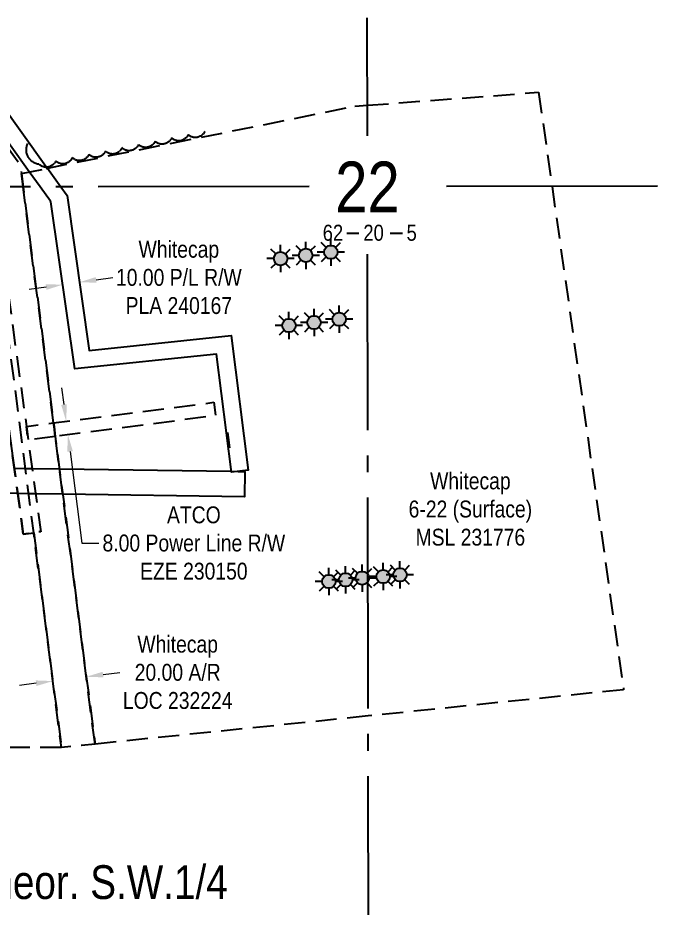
# Model space of a CAD drawing. Extents: x 500622 to 512229, y 6022177 to 6028063.
# Drawn here: x 505388 to 505765, y 6025119 to 6025646 of the extents above; entities that cross this region are included whole.
import ezdxf
from ezdxf.enums import TextEntityAlignment as Align

# ---------------------------------------------------------------- set-up
doc = ezdxf.new("R2010")
doc.units = 0
doc.header["$LTSCALE"] = 5
doc.header["$PDMODE"] = 3
doc.header["$PDSIZE"] = 30
for name, pattern in [('0', [1, 1, 0]), ('foc-ACCESSROAD', [3.75, 2.5, -1.25]), ('foc-FLOWLINE', [3.75, 2.5, -1.25]), ('foc-QUARTERLINE', [33, 25, -3, 2, -3])]:
    doc.linetypes.add(name, pattern=pattern)
doc.layers.get('Defpoints').update_dxf_attribs({"color": 9})
for name, color, linetype in [('10', 1, 'Continuous'), ('9', 3, 'Continuous'), ('AS-PIPE-AG', 44, 'Continuous'), ('C-AR', 13, 'foc-ACCESSROAD'), ('C-RW', 13, 'Continuous'), ('C-SYMBOL', 7, 'Continuous'), ('C-WS', 13, 'foc-ACCESSROAD'), ('C-WS-S', 13, 'Continuous'), ('F-EZE', 190, 'foc-FLOWLINE'), ('L-QSEC', 8, 'foc-QUARTERLINE'), ('L-SECLBL', 7, 'Continuous'), ('T-BUSH', 110, '0')]:
    doc.layers.add(name, color=color, linetype=linetype)
for name, color, linetype, lineweight in [('C-AR-T', 13, 'Continuous', 9), ('C-RW-T', 13, 'Continuous', 9), ('C-WS-T', 13, 'Continuous', 9), ('F-EZE-T', 190, 'Continuous', 9)]:
    doc.layers.add(name, color=color, linetype=linetype, lineweight=lineweight)
doc.styles.add('175L', font='ARIALN.TTF', dxfattribs={"height": 20})
doc.styles.add('80CG', font='ARIALN.TTF', dxfattribs={"height": 10})
doc.styles.add('80L', font='ARIALN.TTF', dxfattribs={"height": 10})
doc.styles.add('SIMPLEX', font='ARIALN.TTF')
doc.dimstyles.new('Compass 5 000', dxfattribs={"dimscale": 5, "dimtxt": 9, "dimasz": 2, "dimexe": 0.2, "dimexo": 0.0625, "dimgap": 0.5, "dimtad": 0, "dimtih": 1, "dimtoh": 1, "dimzin": 0, "dimdsep": 46, "dimtxsty": '80CG', "dimcen": 0.1, "dimse1": 1, "dimse2": 1, "dimclrd": 256, "dimclrt": 256, "dimaunit": 1, "dimadec": 4, "dimazin": 0, "dimtfac": 0.06, "dimtofl": 0, "dimtmove": 0, "dimatfit": 1, "dimfxl": 0.2, "dimtolj": 1, "dimtzin": 0, "dimlwd": -1, "dimarcsym": 0})

# ---------------------------------------------------------------- blocks, each defined once
blk = doc.blocks.new('L-SECLBL')
at = {"layer": '9', "color": 7}
for p, q in [((-5.08, -27.83), (-12.29, -27.83)), ((20.7, -27.83), (13.5, -27.83))]:
    blk.add_line(p, q, dxfattribs=at)
at = {"layer": '10', "color": 2, "style": 'SIMPLEX'}
blk.add_attdef('SEC', text='', height=30, dxfattribs=at).set_placement((0, 0), align=Align.MIDDLE)
at = {"layer": '10', "color": 5, "style": '80L'}
blk.add_attdef('TWP', text='', height=9.5, dxfattribs=at).set_placement((-14.43, -27.37), align=Align.MIDDLE_RIGHT)
blk.add_attdef('RGE', text='', height=9.5, dxfattribs=at).set_placement((3.62, -27.37), align=Align.MIDDLE_CENTER)
blk.add_attdef('MER', text='', height=9.5, dxfattribs=at).set_placement((23.17, -27.37), align=Align.MIDDLE_LEFT)
blk = doc.blocks.new('*D1085')
at = {"layer": 'C-AR-T', "transparency": 16777216}
for p, q in [((505438.36, 6025256.95), (505448.28, 6025258.23)), ((505398.7, 6025251.83), (505388.78, 6025250.55))]:
    blk.add_line(p, q, dxfattribs=at)
for points in [[(505438.15, 6025258.61), (505438.57, 6025255.3), (505428.44, 6025255.67)], [(505398.49, 6025253.49), (505398.91, 6025250.18), (505408.62, 6025253.11)]]:
    blk.add_solid(points, dxfattribs=at)
at = {"layer": 'Defpoints', "color": 0, "transparency": 16777216}
for p in [(505428.44, 6025255.67), (505430.22, 6025241.94), (505410.39, 6025239.38)]:
    blk.add_point(p, dxfattribs=at)
at = {"layer": 'C-AR-T', "transparency": 16777216, "insert": (505482.57, 6025258.23), "char_height": 10, "attachment_point": 5, "style": '80CG'}
blk.add_mtext('\\A1;Whitecap\\P20.00 A/R\\PLOC 232224', dxfattribs=at)
blk = doc.blocks.new('*D1086')
at = {"layer": 'Defpoints', "color": 0, "transparency": 16777216}
for p in [(505439.89, 6025409.94), (505417.54, 6025399), (505440.91, 6025402.01)]:
    blk.add_point(p, dxfattribs=at)
at = {"layer": 'F-EZE-T', "transparency": 16777216}
for p, q in [((505415.24, 6025416.85), (505413.96, 6025426.77)), ((505418.81, 6025389.08), (505425.8, 6025334.81)), ((505425.8, 6025334.81), (505435.8, 6025334.81))]:
    blk.add_line(p, q, dxfattribs=at)
for points in [[(505416.89, 6025417.06), (505413.58, 6025416.64), (505416.51, 6025406.93)], [(505420.47, 6025389.29), (505417.16, 6025388.87), (505417.54, 6025399)]]:
    blk.add_solid(points, dxfattribs=at)
at = {"layer": 'F-EZE-T', "transparency": 16777216, "insert": (505492.15, 6025334.81), "char_height": 10, "attachment_point": 5, "style": '80CG'}
blk.add_mtext('\\A1;ATCO\\P8.00 Power Line R/W\\PEZE 230150', dxfattribs=at)
blk = doc.blocks.new('*D1087')
at = {"layer": 'C-RW-T', "transparency": 16777216}
for p, q in [((505434.27, 6025490.71), (505444.17, 6025492.12)), ((505404.58, 6025486.47), (505394.68, 6025485.06))]:
    blk.add_line(p, q, dxfattribs=at)
for points in [[(505404.34, 6025488.12), (505404.81, 6025484.82), (505414.47, 6025487.88)], [(505434.04, 6025492.36), (505434.51, 6025489.06), (505424.37, 6025489.3)]]:
    blk.add_solid(points, dxfattribs=at)
at = {"layer": 'Defpoints', "color": 0, "transparency": 16777216}
for p in [(505424.37, 6025489.3), (505415.56, 6025480.27), (505425.46, 6025481.69)]:
    blk.add_point(p, dxfattribs=at)
at = {"layer": 'C-RW-T', "transparency": 16777216, "insert": (505483.26, 6025492.12), "char_height": 10, "attachment_point": 5, "style": '80CG'}
blk.add_mtext('\\A1;Whitecap\\P10.00 P/L R/W\\PPLA 240167', dxfattribs=at)
blk = doc.blocks.new('GAS')
h = blk.add_hatch(color=255)
h.dxf.hatch_style = 1
edge = h.paths.add_edge_path()
edge.add_arc((0, 0), 0.9, 0, 360)
for p, q in [((-0.57, 0.57), (-1.14, 1.14)), ((0, 0.81), (0, 1.62)), ((0.57, 0.57), (1.14, 1.14)), ((-0.81, 0), (-1.62, 0)), ((1.62, 0), (0.81, 0)), ((-0.57, -0.57), (-1.14, -1.14)), ((0, -0.81), (0, -1.62)), ((1.14, -1.14), (0.57, -0.57))]:
    blk.add_line(p, q)
blk.add_circle((0, 0), 0.8)

msp = doc.modelspace()

# ---------------------------------------------------------------- linework, layer by layer
at = {"layer": 'AS-PIPE-AG', "flags": 128}
msp.add_lwpolyline([(505513.464, 6025391.25), (505512.756, 6025397.355), (505512.376, 6025400.387)], dxfattribs=at)
at = {"layer": 'C-AR', "flags": 128}
msp.add_lwpolyline([(505369.695, 6025585.944), (505389.328, 6025558.734), (505389.976, 6025553.707), (505391.001, 6025545.764), (505409.043, 6025405.969), (505409.311, 6025403.897), (505410.067, 6025398.034), (505433.588, 6025215.807), (505425.633, 6025214.99), (505413.696, 6025213.764), (505397.276, 6025340.979), (505370.848, 6025545.742), (505370.778, 6025546.296), (505367.227, 6025555.201), (505362.68, 6025561.503), (505354.763, 6025565.363), (505246.087, 6025561.161), (505242.305, 6025557.903), (505233.231, 6025550.143), (505234.131, 6025554.963), (505239.036, 6025580.892), (505245.476, 6025581.142), (505246.724, 6025581.189), (505369.695, 6025585.944)], close=True, dxfattribs=at)
at = {"layer": 'C-RW'}
msp.add_lwpolyline([(505270.829, 6025645.605), (505262.549, 6025601.833), (505270.689, 6025592.358), (505376.837, 6025596.487), (505404.505, 6025558.127), (505405.443, 6025556.827), (505413.402, 6025545.787), (505417.022, 6025540.775), (505430.137, 6025448.951), (505514.292, 6025457.777), (505524.308, 6025378.042), (505514.386, 6025376.796), (505505.591, 6025446.809), (505421.599, 6025438), (505407.471, 6025536.922), (505407.178, 6025537.327), (505401.082, 6025545.774), (505394.68, 6025554.656), (505371.865, 6025586.287), (505369.694, 6025586.008), (505266.254, 6025581.988), (505246.724, 6025581.19), (505259.756, 6025645.594)], dxfattribs=at)
msp.add_lwpolyline([(505270.829, 6025645.605), (505262.549, 6025601.833), (505270.689, 6025592.358), (505376.837, 6025596.487), (505404.505, 6025558.127), (505405.443, 6025556.827), (505413.402, 6025545.787), (505417.022, 6025540.775), (505430.137, 6025448.951), (505514.292, 6025457.777), (505524.308, 6025378.042), (505514.386, 6025376.796), (505505.591, 6025446.809), (505421.599, 6025438), (505407.471, 6025536.922), (505407.178, 6025537.327), (505401.082, 6025545.774), (505394.68, 6025554.656), (505371.865, 6025586.287), (505369.694, 6025586.008), (505266.254, 6025581.988), (505246.724, 6025581.19), (505259.756, 6025645.594)], dxfattribs=at)
msp.add_lwpolyline([(505522.411, 6025377.237), (505522.201, 6025362.247), (505414.492, 6025363.753), (505398.433, 6025363.977), (505394.3, 6025364.035), (505387.814, 6025364.125), (505372.655, 6025364.338), (505368.65, 6025393.507), (505314.928, 6025394.258), (505315.138, 6025409.249), (505381.752, 6025408.319), (505385.754, 6025379.149), (505392.362, 6025379.056), (505396.372, 6025378.999), (505412.554, 6025378.773), (505514.316, 6025377.35), (505518.355, 6025377.294), (505522.411, 6025377.237)], close=True, dxfattribs=at)
at = {"layer": 'C-WS'}
for points in [[(505595.405, 6025232.433), (505433.588, 6025215.807), (505410.067, 6025398.034), (505409.311, 6025403.897), (505409.043, 6025405.969), (505391.001, 6025545.764), (505389.976, 6025553.707), (505404.692, 6025556.676), (505587.455, 6025593.543), (505594.955, 6025594.113), (505696.399, 6025601.821), (505704.33, 6025546.089), (505746.75, 6025247.981), (505595.405, 6025232.433)], [(505379.647, 6025423.678), (505391.105, 6025340.133), (505397.277, 6025340.979), (505413.696, 6025213.764), (505195.231, 6025213.823), (505195.231, 6025296.573), (505195.231, 6025297.274), (505196.311, 6025298.383), (505204.498, 6025306.786), (505206.688, 6025305.727), (505207.198, 6025305.48), (505209.808, 6025310.879), (505209.462, 6025311.047), (505207.108, 6025312.187), (505212.535, 6025354.3), (505221.479, 6025423.722), (505226.624, 6025423.72), (505379.647, 6025423.678)]]:
    msp.add_lwpolyline(points, close=True, dxfattribs=at)
at = {"layer": 'F-EZE', "flags": 128}
for points in [[(505356.544, 6025568.637), (505372.199, 6025555.264), (505373.503, 6025545.746), (505401.507, 6025341.559), (505397.276, 6025340.979), (505391.105, 6025340.133), (505363.463, 6025541.684), (505358.719, 6025545.73), (505345.015, 6025557.442), (505255.541, 6025552.194), (505245.576, 6025545.612), (505239.173, 6025541.394), (505236.406, 6025539.568), (505212.535, 6025354.3), (505207.108, 6025312.185), (505209.808, 6025310.879), (505207.198, 6025305.48), (505204.498, 6025306.786), (505196.311, 6025298.383), (505075.263, 6025174.144), (505069.693, 6025168.427), (505065.438, 6025164.059), (505063.316, 6025161.881), (505055.767, 6025169.171), (505057.885, 6025171.346), (505062.141, 6025175.714), (505067.725, 6025181.445), (505191.468, 6025308.45), (505193.635, 6025310.674), (505196.743, 6025313.864), (505197.25, 6025317.802), (505199.72, 6025336.968), (505226.602, 6025545.592), (505227.23, 6025550.473), (505234.136, 6025554.96), (505242.819, 6025560.612), (505245.108, 6025562.1), (505356.544, 6025568.637)], [(505410.067, 6025398.034), (505394.045, 6025395.971), (505392.958, 6025403.897), (505409.043, 6025405.969), (505423.82, 6025407.872), (505504.044, 6025418.206), (505505.067, 6025410.272), (505410.067, 6025398.034)]]:
    msp.add_lwpolyline(points, close=True, dxfattribs=at)
at = {"layer": 'L-QSEC'}
for p, q in [((505594.977, 6025575.97), (505594.89, 6025645.94)), ((505560.387, 6025545.951), (504793.344, 6025545.165)), ((506426.862, 6025546.837), (505629.632, 6025546.021)), ((505596.017, 6024741.797), (505595.065, 6025506.008))]:
    msp.add_line(p, q, dxfattribs=at)
at = {"layer": 'T-BUSH', "flags": 128}
msp.add_lwpolyline([(505498.565, 6025578.639, -0.5205671), (505488.757, 6025576.69, -0.5205671), (505478.949, 6025574.74, -0.5205671), (505469.141, 6025572.791, -0.5205671), (505459.333, 6025570.841, -0.5205671), (505449.525, 6025568.891, -0.5205671), (505439.716, 6025566.942, -0.5205671), (505429.908, 6025564.992, -0.5205671), (505420.1, 6025563.043, -0.5205671), (505410.292, 6025561.093, -0.5205671), (505400.484, 6025559.143, -0.5205671), (505393.853, 6025571.536, -0.5205671)], format="xyb", dxfattribs=at)

# ---------------------------------------------------------------- block references
at = {"layer": 'C-WS-S', "xscale": 4.997304999999953, "yscale": 4.997304999999953, "zscale": 4.997304999999953}
for p in [(505573.293, 6025507.117), (505543.548, 6025503.297), (505558.421, 6025505.207), (505563.341, 6025465.49), (505578.213, 6025467.4), (505548.468, 6025463.692), (505572.101, 6025312.063), (505582.039, 6025313.077), (505591.911, 6025314.09), (505604.317, 6025314.995), (505614.254, 6025316.009)]:
    msp.add_blockref('GAS', p, dxfattribs=at)
at = {"layer": 'L-SECLBL', "xscale": 0.9994589999999924, "yscale": 0.9994589999999924, "zscale": 0.9994589999999924}
msp.add_blockref('L-SECLBL', (505595.015, 6025545.986), dxfattribs=at).add_auto_attribs({'SEC': '22', 'TWP': '62', 'RGE': '20', 'MER': '5'})

# ---------------------------------------------------------------- texts
at = {"layer": 'C-SYMBOL', "color": 3, "insert": (505435.222, 6025144.021), "char_height": 19.98922, "width": 215.86803, "attachment_point": 2, "style": '175L'}
msp.add_mtext('Theor. S.W.1/4\\PSec. 22-62-20-W.5M.', dxfattribs=at)

# ---------------------------------------------------------------- dimensions: what is measured, and where the dimension line sits
at = {"layer": 'C-AR-T'}
dim = msp.add_linear_dim(base=(505428.442, 6025255.673), p1=(505410.39, 6025239.378), p2=(505430.215, 6025241.937), angle=7.35457, text='Whitecap\\P20.00 A/R\\PLOC 232224', dimstyle='Compass 5 000', dxfattribs=at)
dim.commit()
dim.dimension.update_dxf_attribs({"geometry": '*D1085', "text_midpoint": (505482.568, 6025258.233), "dimtype": 161})
at = {"layer": 'C-RW-T'}
dim = msp.add_aligned_dim(p1=(505415.562, 6025480.271), p2=(505425.461, 6025481.685), distance=7.689, text='Whitecap\\P10.00 P/L R/W\\PPLA 240167', dimstyle='Compass 5 000', dxfattribs=at)
dim.commit()
dim.dimension.update_dxf_attribs({"geometry": '*D1087', "text_midpoint": (505483.259, 6025492.125)})
at = {"layer": 'F-EZE-T'}
dim = msp.add_linear_dim(base=(505417.537, 6025398.997), p1=(505439.887, 6025409.942), p2=(505440.909, 6025402.007), angle=277.34003, text='ATCO\\P8.00 Power Line R/W\\PEZE 230150', dimstyle='Compass 5 000', dxfattribs=at)
dim.commit()
dim.dimension.update_dxf_attribs({"geometry": '*D1086', "text_midpoint": (505492.145, 6025334.81), "dimtype": 161})

# ---------------------------------------------------------------- next in the draw order: texts
at = {"layer": 'C-WS-T', "insert": (505655.97, 6025354.935), "char_height": 9.99461, "width": 72.58473, "attachment_point": 5, "style": '80CG', "bg_fill": 2}
msp.add_mtext('\\A1;Whitecap\\P6-22 (Surface)\\PMSL 231776', dxfattribs=at)

doc.saveas('drawing.dxf')
